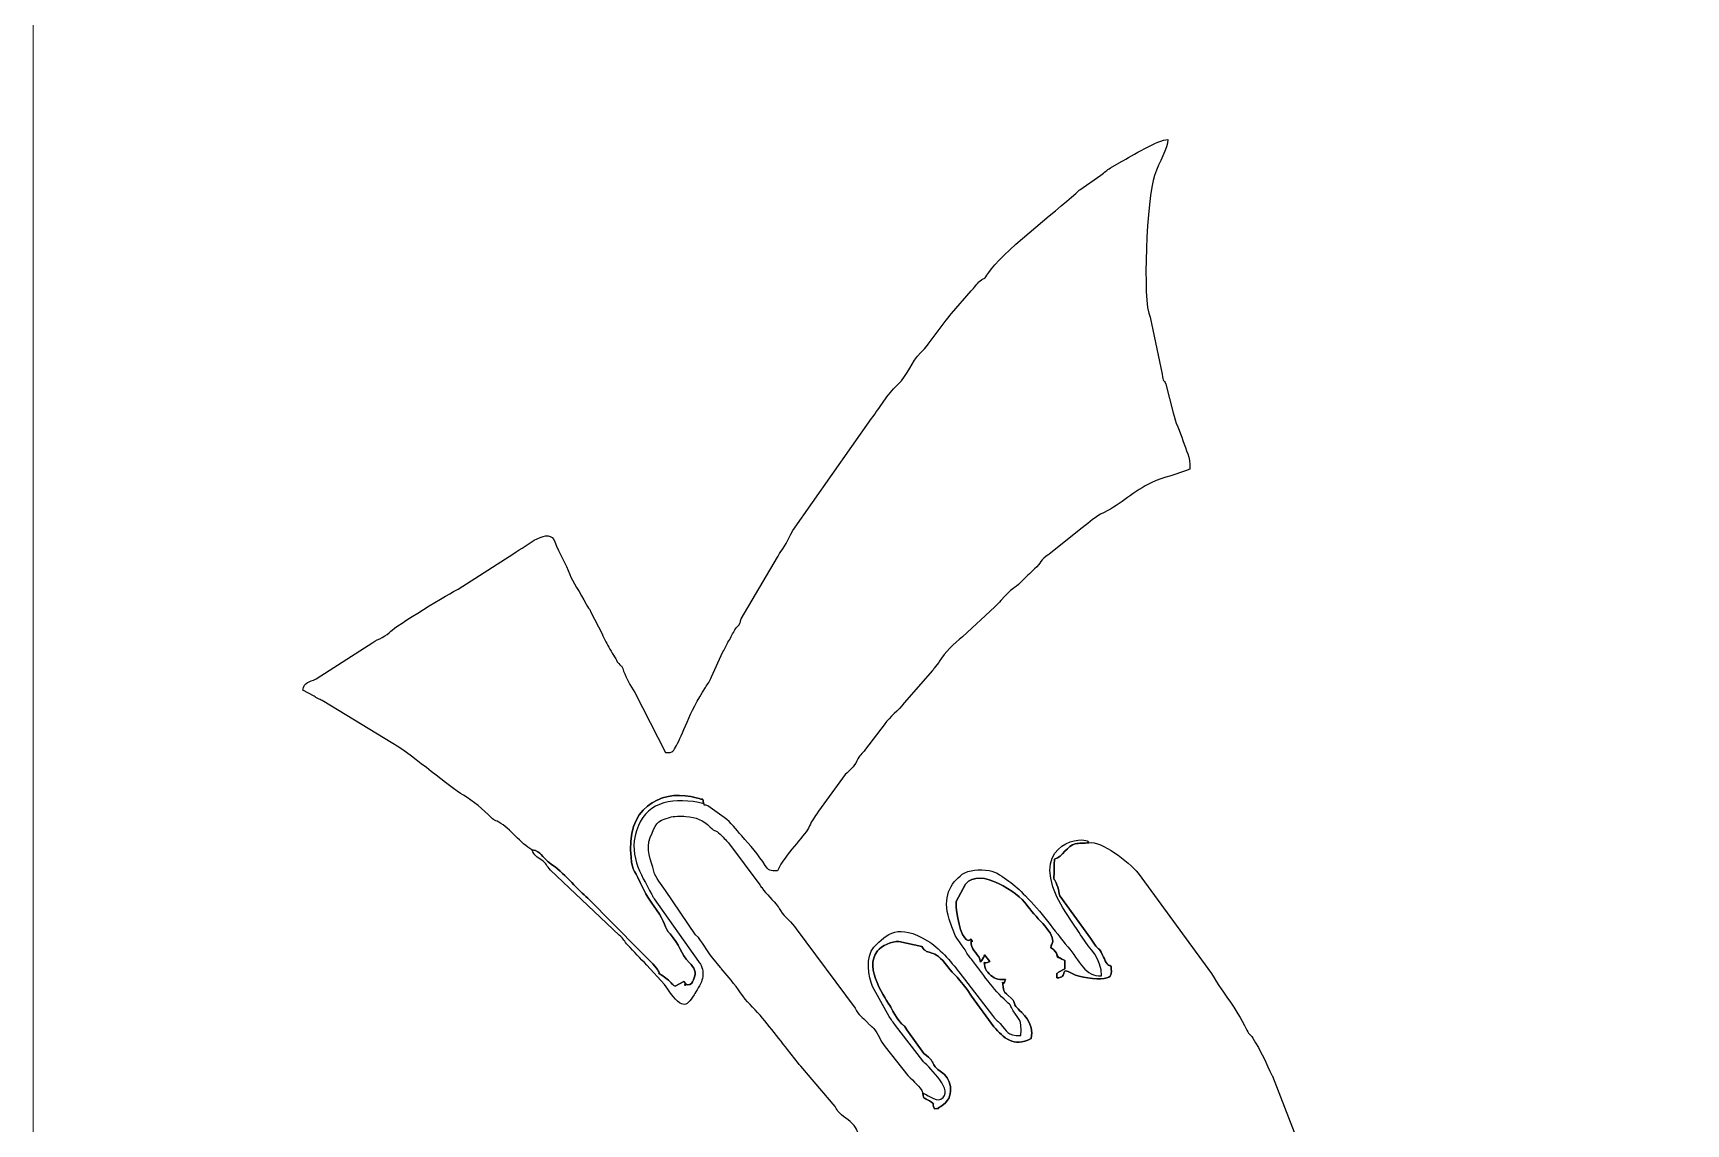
# Model space of a CAD drawing. Header units: millimetres. Extents: x -24 to 99, y -42 to 112.
# Drawn here: x -24.4 to -9.69, y -14.69 to -4.98 of the extents above; entities that cross this region are included whole.
import ezdxf

# ---------------------------------------------------------------- set-up
doc = ezdxf.new("R2010")
doc.units = ezdxf.units.MM
doc.header["$MEASUREMENT"] = 0
doc.layers.add('Layer 1', color=7, linetype='Continuous')

msp = doc.modelspace()

# ---------------------------------------------------------------- linework, layer by layer
at = {"layer": 'Layer 1', "color": 250, "lineweight": 18}
msp.add_open_spline([(-20.6486, 7.6901), (-20.6486, 7.6901), (21.6438, 7.6901), (21.6438, 7.6901), (23.7113, 7.6901), (25.3976, 6.0038), (25.3976, 3.9363), (25.3976, 3.9363), (25.3976, -38.3561), (25.3976, -38.3561), (25.3976, -40.4236), (23.7113, -42.1099), (21.6438, -42.1099), (21.6438, -42.1099), (-20.6486, -42.1099), (-20.6486, -42.1099), (-22.7161, -42.1099), (-24.4024, -40.4236), (-24.4024, -38.3561), (-24.4024, -38.3561), (-24.4024, 3.9363), (-24.4024, 3.9363), (-24.4024, 6.0038), (-22.7161, 7.6901), (-20.6486, 7.6901)], degree=3, knots=[0, 0, 0, 0, 0.125, 0.125, 0.125, 0.25, 0.25, 0.25, 0.375, 0.375, 0.375, 0.5, 0.5, 0.5, 0.625, 0.625, 0.625, 0.75, 0.75, 0.75, 0.875, 0.875, 0.875, 1, 1, 1, 1], dxfattribs=at)
at = {"layer": 'Layer 1', "color": 250}
for points, knots in [([(-19.9627, -12.2525), (-19.866, -12.2711), (-19.8984, -12.3039), (-19.7798, -12.3886), (-19.6573, -12.4761), (-19.5481, -12.6181), (-19.4661, -12.6825), (-19.4661, -12.6825), (-19.0044, -13.1489), (-19.0044, -13.1489), (-18.9626, -13.1946), (-18.8868, -13.2633), (-18.8559, -13.3047), (-18.7898, -13.3934), (-18.8918, -13.3095), (-18.7593, -13.4031), (-18.7237, -13.4282), (-18.7222, -13.4498), (-18.6892, -13.4674), (-18.6892, -13.4674), (-18.6092, -13.4258), (-18.6092, -13.4258), (-18.5538, -13.4796), (-18.6515, -13.4475), (-18.5773, -13.4536), (-18.5477, -13.456), (-18.535, -13.4351), (-18.524, -13.4102), (-18.4927, -13.3392), (-18.5168, -13.3045), (-18.5615, -13.2584), (-18.6432, -13.174), (-18.6458, -13.0921), (-18.7334, -13.0016), (-18.7845, -12.9488), (-18.7746, -12.8962), (-18.8528, -12.7881), (-18.9142, -12.7032), (-18.9532, -12.6488), (-18.998, -12.5437), (-19.0578, -12.4035), (-19.0755, -12.4604), (-19.084, -12.2525), (-19.1012, -11.8306), (-18.7527, -11.7131), (-18.5003, -11.7906), (-18.4197, -11.8154), (-18.4523, -11.7826), (-18.4315, -11.8431), (-18.4192, -11.873), (-18.4387, -11.8436), (-18.3979, -11.8602), (-18.3979, -11.8602), (-18.2509, -11.965), (-18.2509, -11.965), (-18.1894, -12.0117), (-18.1474, -12.0691), (-18.0949, -12.1292), (-18.0229, -12.2118), (-17.9444, -12.2992), (-17.8855, -12.3922), (-17.8578, -12.4359), (-17.8454, -12.4422), (-17.776, -12.4386), (-17.7069, -12.2858), (-17.5455, -12.1416), (-17.5016, -12.0599), (-17.4836, -12.0263), (-17.4876, -12.023), (-17.4625, -11.9849), (-17.438, -11.9474), (-17.4367, -11.9495), (-17.4131, -11.9094), (-17.4131, -11.9094), (-17.1736, -11.5825), (-17.1736, -11.5825), (-17.1302, -11.5418), (-17.0974, -11.5154), (-17.0711, -11.4617), (-17.0452, -11.4088), (-17.0295, -11.4032), (-16.995, -11.3582), (-16.995, -11.3582), (-16.8265, -11.1388), (-16.8265, -11.1388), (-16.7733, -11.0606), (-16.7031, -11.0178), (-16.6489, -10.9433), (-16.6489, -10.9433), (-16.397, -10.6559), (-16.397, -10.6559), (-16.3843, -10.6399), (-16.3867, -10.6399), (-16.3736, -10.6236), (-16.3736, -10.6236), (-16.342, -10.5849), (-16.342, -10.5849), (-16.3403, -10.5823), (-16.3384, -10.5787), (-16.3367, -10.5761), (-16.2847, -10.4934), (-16.206, -10.4178), (-16.1311, -10.3555), (-16.1311, -10.3555), (-15.8431, -10.0894), (-15.8431, -10.0894), (-15.8234, -10.0699), (-15.8054, -10.0538), (-15.7886, -10.0341), (-15.6809, -9.9089), (-15.6763, -9.938), (-15.6079, -9.8679), (-15.5649, -9.8239), (-15.5333, -9.7932), (-15.4887, -9.7521), (-15.4327, -9.7004), (-15.434, -9.6691), (-15.367, -9.6264), (-15.3644, -9.6248), (-15.361, -9.6227), (-15.3584, -9.621), (-15.3584, -9.621), (-15.0653, -9.3867), (-15.0653, -9.3867), (-14.9909, -9.3327), (-14.9581, -9.2913), (-14.8707, -9.2488), (-14.7151, -9.1732), (-14.6081, -9.0593), (-14.4466, -8.9832), (-14.3439, -8.9347), (-14.2096, -8.9086), (-14.1077, -8.8639), (-14.0986, -8.7471), (-14.1422, -8.7041), (-14.17, -8.6088), (-14.193, -8.5297), (-14.24, -8.4429), (-14.2544, -8.3621), (-14.2544, -8.3621), (-14.3207, -8.1066), (-14.3207, -8.1066), (-14.3398, -8.061), (-14.3475, -8.0942), (-14.3529, -8.0189), (-14.3529, -8.0189), (-14.4606, -7.5122), (-14.4606, -7.5122), (-14.5333, -7.3683), (-14.4887, -6.4455), (-14.422, -6.2489), (-14.3805, -6.1268), (-14.3034, -6.0087), (-14.3026, -5.9288), (-14.3886, -5.9304), (-14.6284, -6.0766), (-14.7161, -6.125), (-14.7161, -6.125), (-14.8119, -6.1822), (-14.8119, -6.1822), (-14.8494, -6.2025), (-14.8624, -6.2197), (-14.8997, -6.2457), (-14.8997, -6.2457), (-15.0876, -6.3757), (-15.0876, -6.3757), (-15.0897, -6.3775), (-15.0925, -6.3805), (-15.0945, -6.3823), (-15.0945, -6.3823), (-15.1154, -6.4025), (-15.1154, -6.4025), (-15.1175, -6.4044), (-15.1206, -6.4071), (-15.1227, -6.4091), (-15.2986, -6.5658), (-15.7974, -6.9547), (-15.897, -7.1132), (-15.9482, -7.1948), (-15.9159, -7.1421), (-15.9763, -7.1903), (-15.9958, -7.2059), (-16.0275, -7.2514), (-16.054, -7.2772), (-16.054, -7.2772), (-16.2272, -7.4778), (-16.2272, -7.4778), (-16.31, -7.5747), (-16.4167, -7.7436), (-16.5017, -7.8259), (-16.5923, -7.9136), (-16.6057, -8.016), (-16.7098, -8.1145), (-16.8027, -8.2023), (-16.8623, -8.3107), (-16.9392, -8.413), (-16.9392, -8.413), (-17.6402, -9.4102), (-17.6402, -9.4102), (-17.6947, -9.506), (-17.6838, -9.5111), (-17.7525, -9.6046), (-17.763, -9.6188), (-17.7697, -9.6345), (-17.778, -9.6476), (-17.778, -9.6476), (-18.0989, -10.1979), (-18.0989, -10.1979), (-18.111, -10.2282), (-18.1029, -10.222), (-18.1196, -10.2491), (-18.1319, -10.2689), (-18.1372, -10.2642), (-18.1557, -10.294), (-18.1752, -10.3253), (-18.1901, -10.3591), (-18.2097, -10.3919), (-18.2254, -10.4183), (-18.2173, -10.4048), (-18.2333, -10.4371), (-18.2473, -10.4653), (-18.2504, -10.4701), (-18.263, -10.4915), (-18.263, -10.4915), (-18.3642, -10.7128), (-18.3642, -10.7128), (-18.3792, -10.7533), (-18.3976, -10.7757), (-18.4189, -10.8081), (-18.5651, -11.0304), (-18.6207, -11.2362), (-18.677, -11.3249), (-18.7041, -11.3677), (-18.7026, -11.3916), (-18.7723, -11.3878), (-18.7723, -11.3878), (-19.0465, -10.8519), (-19.0465, -10.8519), (-19.0868, -10.7855), (-19.1238, -10.7291), (-19.1461, -10.6617), (-19.1698, -10.5902), (-19.1581, -10.6344), (-19.1903, -10.5956), (-19.2113, -10.5703), (-19.2106, -10.562), (-19.2269, -10.5348), (-19.2392, -10.5142), (-19.2545, -10.4904), (-19.2683, -10.4664), (-19.2935, -10.4224), (-19.3162, -10.38), (-19.3384, -10.3293), (-19.3384, -10.3293), (-19.4371, -10.1366), (-19.4371, -10.1366), (-19.4548, -10.0989), (-19.4616, -10.101), (-19.4785, -10.0674), (-19.5309, -9.9638), (-19.607, -9.8602), (-19.6265, -9.8018), (-19.6586, -9.7057), (-19.7209, -9.616), (-19.7574, -9.5123), (-19.8072, -9.3712), (-20.0048, -9.5427), (-20.1247, -9.6139), (-20.1247, -9.6139), (-20.6196, -9.9328), (-20.6196, -9.9328), (-20.679, -9.9578), (-21.1822, -10.2646), (-21.2184, -10.3074), (-21.2519, -10.347), (-21.3346, -10.379), (-21.3785, -10.4061), (-21.3785, -10.4061), (-21.8841, -10.7295), (-21.8841, -10.7295), (-21.9457, -10.7667), (-21.9863, -10.7519), (-22.0024, -10.833), (-22.0024, -10.833), (-21.9001, -10.8837), (-21.9001, -10.8837), (-21.8706, -10.9052), (-21.9101, -10.8822), (-21.8665, -10.9064), (-21.8518, -10.9146), (-21.8443, -10.9162), (-21.8297, -10.9246), (-21.8297, -10.9246), (-21.2015, -11.3057), (-21.2015, -11.3057), (-21, -11.4293), (-20.6972, -11.6934), (-20.5728, -11.7666), (-20.4814, -11.8205), (-20.3984, -11.8947), (-20.3248, -11.9644), (-20.2856, -12.0015), (-20.307, -11.98), (-20.2578, -12.0067), (-20.1536, -12.0632), (-20.0625, -12.1973), (-19.9627, -12.2525)], [0, 0, 0, 0, 0.0098039, 0.0098039, 0.0098039, 0.0196078, 0.0196078, 0.0196078, 0.0294118, 0.0294118, 0.0294118, 0.0392157, 0.0392157, 0.0392157, 0.0490196, 0.0490196, 0.0490196, 0.0588235, 0.0588235, 0.0588235, 0.0686275, 0.0686275, 0.0686275, 0.0784314, 0.0784314, 0.0784314, 0.0882353, 0.0882353, 0.0882353, 0.0980392, 0.0980392, 0.0980392, 0.1078431, 0.1078431, 0.1078431, 0.1176471, 0.1176471, 0.1176471, 0.127451, 0.127451, 0.127451, 0.1372549, 0.1372549, 0.1372549, 0.1470588, 0.1470588, 0.1470588, 0.1568627, 0.1568627, 0.1568627, 0.1666667, 0.1666667, 0.1666667, 0.1764706, 0.1764706, 0.1764706, 0.1862745, 0.1862745, 0.1862745, 0.1960784, 0.1960784, 0.1960784, 0.2058824, 0.2058824, 0.2058824, 0.2156863, 0.2156863, 0.2156863, 0.2254902, 0.2254902, 0.2254902, 0.2352941, 0.2352941, 0.2352941, 0.245098, 0.245098, 0.245098, 0.254902, 0.254902, 0.254902, 0.2647059, 0.2647059, 0.2647059, 0.2745098, 0.2745098, 0.2745098, 0.2843137, 0.2843137, 0.2843137, 0.2941176, 0.2941176, 0.2941176, 0.3039216, 0.3039216, 0.3039216, 0.3137255, 0.3137255, 0.3137255, 0.3235294, 0.3235294, 0.3235294, 0.3333333, 0.3333333, 0.3333333, 0.3431373, 0.3431373, 0.3431373, 0.3529412, 0.3529412, 0.3529412, 0.3627451, 0.3627451, 0.3627451, 0.372549, 0.372549, 0.372549, 0.3823529, 0.3823529, 0.3823529, 0.3921569, 0.3921569, 0.3921569, 0.4019608, 0.4019608, 0.4019608, 0.4117647, 0.4117647, 0.4117647, 0.4215686, 0.4215686, 0.4215686, 0.4313725, 0.4313725, 0.4313725, 0.4411765, 0.4411765, 0.4411765, 0.4509804, 0.4509804, 0.4509804, 0.4607843, 0.4607843, 0.4607843, 0.4705882, 0.4705882, 0.4705882, 0.4803922, 0.4803922, 0.4803922, 0.4901961, 0.4901961, 0.4901961, 0.5, 0.5, 0.5, 0.5098039, 0.5098039, 0.5098039, 0.5196078, 0.5196078, 0.5196078, 0.5294118, 0.5294118, 0.5294118, 0.5392157, 0.5392157, 0.5392157, 0.5490196, 0.5490196, 0.5490196, 0.5588235, 0.5588235, 0.5588235, 0.5686275, 0.5686275, 0.5686275, 0.5784314, 0.5784314, 0.5784314, 0.5882353, 0.5882353, 0.5882353, 0.5980392, 0.5980392, 0.5980392, 0.6078431, 0.6078431, 0.6078431, 0.6176471, 0.6176471, 0.6176471, 0.627451, 0.627451, 0.627451, 0.6372549, 0.6372549, 0.6372549, 0.6470588, 0.6470588, 0.6470588, 0.6568627, 0.6568627, 0.6568627, 0.6666667, 0.6666667, 0.6666667, 0.6764706, 0.6764706, 0.6764706, 0.6862745, 0.6862745, 0.6862745, 0.6960784, 0.6960784, 0.6960784, 0.7058824, 0.7058824, 0.7058824, 0.7156863, 0.7156863, 0.7156863, 0.7254902, 0.7254902, 0.7254902, 0.7352941, 0.7352941, 0.7352941, 0.745098, 0.745098, 0.745098, 0.754902, 0.754902, 0.754902, 0.7647059, 0.7647059, 0.7647059, 0.7745098, 0.7745098, 0.7745098, 0.7843137, 0.7843137, 0.7843137, 0.7941176, 0.7941176, 0.7941176, 0.8039216, 0.8039216, 0.8039216, 0.8137255, 0.8137255, 0.8137255, 0.8235294, 0.8235294, 0.8235294, 0.8333333, 0.8333333, 0.8333333, 0.8431373, 0.8431373, 0.8431373, 0.8529412, 0.8529412, 0.8529412, 0.8627451, 0.8627451, 0.8627451, 0.872549, 0.872549, 0.872549, 0.8823529, 0.8823529, 0.8823529, 0.8921569, 0.8921569, 0.8921569, 0.9019608, 0.9019608, 0.9019608, 0.9117647, 0.9117647, 0.9117647, 0.9215686, 0.9215686, 0.9215686, 0.9313725, 0.9313725, 0.9313725, 0.9411765, 0.9411765, 0.9411765, 0.9509804, 0.9509804, 0.9509804, 0.9607843, 0.9607843, 0.9607843, 0.9705882, 0.9705882, 0.9705882, 0.9803922, 0.9803922, 0.9803922, 0.9901961, 0.9901961, 0.9901961, 1, 1, 1, 1]), ([(-19.9627, -12.2525), (-19.9436, -12.3073), (-19.9134, -12.3177), (-19.8756, -12.3453), (-19.826, -12.3815), (-19.8366, -12.3922), (-19.7967, -12.4341), (-19.7967, -12.4341), (-19.1852, -13.0115), (-19.1852, -13.0115), (-19.1406, -13.0507), (-19.1442, -13.0647), (-19.1095, -13.1016), (-19.0558, -13.159), (-18.9967, -13.2196), (-18.9402, -13.2785), (-18.9402, -13.2785), (-18.7826, -13.4529), (-18.7826, -13.4529), (-18.6245, -13.6874), (-18.5894, -13.6562), (-18.5198, -13.5436), (-18.5015, -13.5139), (-18.4598, -13.4506), (-18.4491, -13.4139), (-18.436, -13.3686), (-18.4359, -13.3281), (-18.4562, -13.2841), (-18.4678, -13.2591), (-18.4693, -13.2609), (-18.4802, -13.2471), (-18.4802, -13.2471), (-18.8754, -12.688), (-18.8754, -12.688), (-18.887, -12.6713), (-18.8848, -12.673), (-18.8959, -12.6514), (-18.9949, -12.459), (-19.1201, -12.2929), (-19.0151, -12.0366), (-18.9281, -11.8241), (-18.6953, -11.7785), (-18.4315, -11.8431), (-18.4523, -11.7826), (-18.4197, -11.8154), (-18.5003, -11.7906), (-18.7527, -11.7131), (-19.1012, -11.8306), (-19.084, -12.2525), (-19.0755, -12.4604), (-19.0578, -12.4035), (-18.998, -12.5437), (-18.9532, -12.6488), (-18.9142, -12.7032), (-18.8528, -12.7881), (-18.7746, -12.8962), (-18.7845, -12.9488), (-18.7334, -13.0016), (-18.6458, -13.0921), (-18.6432, -13.174), (-18.5615, -13.2584), (-18.5168, -13.3045), (-18.4927, -13.3392), (-18.524, -13.4102), (-18.535, -13.4351), (-18.5477, -13.456), (-18.5773, -13.4536), (-18.6515, -13.4475), (-18.5538, -13.4796), (-18.6092, -13.4258), (-18.6092, -13.4258), (-18.6892, -13.4674), (-18.6892, -13.4674), (-18.7222, -13.4498), (-18.7237, -13.4282), (-18.7593, -13.4031), (-18.8918, -13.3095), (-18.7898, -13.3934), (-18.8559, -13.3047), (-18.8868, -13.2633), (-18.9626, -13.1946), (-19.0044, -13.1489), (-19.0044, -13.1489), (-19.4661, -12.6825), (-19.4661, -12.6825), (-19.5481, -12.6181), (-19.6573, -12.4761), (-19.7798, -12.3886), (-19.8984, -12.3039), (-19.866, -12.2711), (-19.9627, -12.2525)], [0, 0, 0, 0, 0.0333333, 0.0333333, 0.0333333, 0.0666667, 0.0666667, 0.0666667, 0.1, 0.1, 0.1, 0.1333333, 0.1333333, 0.1333333, 0.1666667, 0.1666667, 0.1666667, 0.2, 0.2, 0.2, 0.2333333, 0.2333333, 0.2333333, 0.2666667, 0.2666667, 0.2666667, 0.3, 0.3, 0.3, 0.3333333, 0.3333333, 0.3333333, 0.3666667, 0.3666667, 0.3666667, 0.4, 0.4, 0.4, 0.4333333, 0.4333333, 0.4333333, 0.4666667, 0.4666667, 0.4666667, 0.5, 0.5, 0.5, 0.5333333, 0.5333333, 0.5333333, 0.5666667, 0.5666667, 0.5666667, 0.6, 0.6, 0.6, 0.6333333, 0.6333333, 0.6333333, 0.6666667, 0.6666667, 0.6666667, 0.7, 0.7, 0.7, 0.7333333, 0.7333333, 0.7333333, 0.7666667, 0.7666667, 0.7666667, 0.8, 0.8, 0.8, 0.8333333, 0.8333333, 0.8333333, 0.8666667, 0.8666667, 0.8666667, 0.9, 0.9, 0.9, 0.9333333, 0.9333333, 0.9333333, 0.9666667, 0.9666667, 0.9666667, 1, 1, 1, 1]), ([(-15.0048, -12.1894), (-15.0536, -12.1989), (-15.0912, -12.191), (-15.128, -12.1985), (-15.198, -12.2127), (-15.2379, -12.3189), (-15.3129, -12.3355), (-15.3171, -12.6126), (-15.3261, -12.4487), (-15.2818, -12.5862), (-15.2735, -12.6122), (-15.2735, -12.6411), (-15.2674, -12.6562), (-15.2664, -12.6585), (-15.2646, -12.662), (-15.2634, -12.6641), (-15.2634, -12.6641), (-14.9919, -13.04), (-14.9919, -13.04), (-14.9008, -13.181), (-14.9251, -13.1015), (-14.8831, -13.1909), (-14.8736, -13.2111), (-14.863, -13.2395), (-14.8506, -13.2566), (-14.822, -13.296), (-14.8485, -13.2683), (-14.8075, -13.2903), (-14.8046, -13.364), (-14.7965, -13.3857), (-14.869, -13.3978), (-14.9369, -13.4091), (-15.0942, -13.3879), (-15.149, -13.3574), (-15.2832, -13.2831), (-15.1776, -13.3939), (-15.2905, -13.3921), (-15.2917, -13.3374), (-15.2956, -13.3601), (-15.2754, -13.3429), (-15.2754, -13.3429), (-15.2207, -13.3139), (-15.2207, -13.3139), (-15.2207, -13.3139), (-15.2201, -13.2385), (-15.2201, -13.2385), (-15.2278, -13.2338), (-15.2648, -13.2167), (-15.2664, -13.2155), (-15.321, -13.1755), (-15.254, -13.2457), (-15.2896, -13.1873), (-15.2952, -13.178), (-15.2844, -13.1875), (-15.3047, -13.1584), (-15.3047, -13.1584), (-15.3177, -13.1425), (-15.3177, -13.1425), (-15.3185, -13.1416), (-15.3416, -13.1257), (-15.3434, -13.1242), (-15.3399, -13.0684), (-15.3416, -13.1215), (-15.3348, -13.0966), (-15.3348, -13.0966), (-15.3279, -13.0687), (-15.3279, -13.0687), (-15.3209, -12.9763), (-15.4922, -12.8471), (-15.5636, -12.7378), (-15.6276, -12.64), (-15.9786, -12.4), (-16.1028, -12.5573), (-16.1028, -12.5573), (-16.1866, -12.7122), (-16.1866, -12.7122), (-16.1957, -12.7461), (-16.1663, -12.9705), (-16.111, -13.0378), (-16.0682, -13.0899), (-16.0609, -13.0271), (-16.0496, -13.0596), (-16.031, -13.1128), (-16.0636, -12.9925), (-16.0521, -13.0926), (-16.0447, -13.1576), (-15.9812, -13.1781), (-15.9699, -13.2539), (-15.9665, -13.2506), (-15.9634, -13.2458), (-15.9614, -13.2427), (-15.9614, -13.2427), (-15.9424, -13.2118), (-15.9424, -13.2118), (-15.9407, -13.2085), (-15.9374, -13.1919), (-15.9345, -13.1867), (-15.9345, -13.1867), (-15.8858, -13.2487), (-15.8858, -13.2487), (-15.9516, -13.2821), (-15.9407, -13.218), (-15.9307, -13.2947), (-15.9274, -13.3204), (-15.9084, -13.34), (-15.8918, -13.3565), (-15.8503, -13.3975), (-15.826, -13.4103), (-15.7492, -13.4072), (-15.7682, -13.4933), (-15.7828, -13.3694), (-15.7687, -13.4765), (-15.7626, -13.5226), (-15.7466, -13.5285), (-15.7236, -13.5491), (-15.6308, -13.6315), (-15.7033, -13.5987), (-15.6365, -13.6699), (-15.6122, -13.6957), (-15.4829, -13.7929), (-15.5204, -13.9341), (-15.6791, -14.0115), (-15.7631, -13.9285), (-15.8511, -13.8294), (-15.8511, -13.8294), (-16.0497, -13.5551), (-16.0497, -13.5551), (-16.1648, -13.3834), (-16.2075, -13.3672), (-16.2598, -13.296), (-16.3944, -13.1128), (-16.4336, -13.209), (-16.4928, -13.1147), (-16.4928, -13.1147), (-16.6971, -13.0706), (-16.6971, -13.0706), (-16.7554, -13.0631), (-16.8502, -13.1071), (-16.8881, -13.1532), (-17.0152, -13.3078), (-16.8074, -13.5849), (-16.7695, -13.6533), (-16.6553, -13.8596), (-16.673, -13.7731), (-16.6265, -13.8554), (-16.6265, -13.8554), (-16.474, -14.065), (-16.474, -14.065), (-16.3359, -14.1747), (-16.451, -14.1355), (-16.3051, -14.242), (-16.2304, -14.2965), (-16.19, -14.46), (-16.3229, -14.5367), (-16.3715, -14.5647), (-16.314, -14.551), (-16.3784, -14.5584), (-16.4114, -14.4974), (-16.3606, -14.5274), (-16.424, -14.4882), (-16.4793, -14.4541), (-16.4726, -14.4831), (-16.4826, -14.42), (-16.5091, -14.3554), (-16.5611, -14.3207), (-16.6158, -14.2609), (-16.6158, -14.2609), (-16.818, -14.0071), (-16.818, -14.0071), (-16.8635, -13.9558), (-16.8783, -13.8908), (-16.9197, -13.8451), (-16.956, -13.8051), (-16.9147, -13.8492), (-16.9399, -13.825), (-16.9399, -13.825), (-16.9686, -13.798), (-16.9686, -13.798), (-16.9707, -13.7959), (-16.9734, -13.7928), (-16.9755, -13.7907), (-17.0263, -13.7373), (-17.052, -13.7299), (-17.0851, -13.6637), (-17.0851, -13.6637), (-17.61, -12.9566), (-17.61, -12.9566), (-17.647, -12.8958), (-17.713, -12.8541), (-17.7505, -12.7945), (-17.7527, -12.7909), (-17.7585, -12.78), (-17.7608, -12.7765), (-17.7624, -12.7738), (-17.7645, -12.7703), (-17.7662, -12.7677), (-17.7678, -12.7652), (-17.7702, -12.7618), (-17.7719, -12.7594), (-17.8167, -12.696), (-17.8743, -12.6527), (-17.9178, -12.5896), (-17.9195, -12.5872), (-17.9345, -12.5651), (-17.9349, -12.5645), (-17.9349, -12.5645), (-18.2131, -12.1915), (-18.2131, -12.1915), (-18.2349, -12.1677), (-18.2657, -12.1338), (-18.2871, -12.1131), (-18.3286, -12.0729), (-18.3308, -12.096), (-18.3759, -12.0501), (-18.4381, -11.9869), (-18.5013, -11.9636), (-18.5921, -11.9556), (-18.64, -11.9514), (-18.6968, -11.9526), (-18.7393, -11.9639), (-18.8555, -11.9947), (-18.8627, -12.0298), (-18.9093, -12.1432), (-18.9515, -12.2461), (-18.9014, -12.3466), (-18.8773, -12.444), (-18.8633, -12.5007), (-18.8065, -12.5632), (-18.7742, -12.6144), (-18.7742, -12.6144), (-18.5053, -13.0088), (-18.5053, -13.0088), (-18.4358, -13.076), (-18.4164, -13.1406), (-18.3529, -13.2175), (-18.3529, -13.2175), (-18.2835, -13.3007), (-18.2835, -13.3007), (-18.2818, -13.3031), (-18.2795, -13.3064), (-18.2778, -13.3088), (-18.2778, -13.3088), (-18.1906, -13.4146), (-18.1906, -13.4146), (-18.1276, -13.4873), (-18.082, -13.5687), (-18.0204, -13.6311), (-17.9022, -13.751), (-17.7881, -13.902), (-17.687, -14.0318), (-17.687, -14.0318), (-17.591, -14.1567), (-17.591, -14.1567), (-17.5883, -14.1596), (-17.58, -14.1678), (-17.5773, -14.1709), (-17.5754, -14.1731), (-17.5726, -14.1761), (-17.5706, -14.1784), (-17.5706, -14.1784), (-17.2647, -14.5372), (-17.2647, -14.5372), (-17.2447, -14.5661), (-17.2509, -14.5702), (-17.2261, -14.595), (-17.1809, -14.6403), (-17.1129, -14.6729), (-17.083, -14.7256), (-17.0564, -14.7725), (-17.0815, -14.7425), (-17.0457, -14.7874), (-17.0312, -14.8056), (-17.0184, -14.8219), (-17.0026, -14.8411), (-17.0026, -14.8411), (-16.6791, -15.2659), (-16.6791, -15.2659), (-16.6332, -15.3117), (-16.6172, -15.3873), (-16.5787, -15.4422), (-16.5626, -15.4651), (-16.5733, -15.4381), (-16.5619, -15.4687), (-16.5482, -15.5054), (-16.5537, -15.4786), (-16.5537, -15.5235), (-16.6517, -15.521), (-16.8259, -15.4443), (-16.9158, -15.4026), (-17.0464, -15.3421), (-17.2199, -15.2037), (-17.416, -15.2006), (-17.5682, -15.1982), (-17.646, -15.247), (-17.7411, -15.344), (-17.7808, -15.3846), (-17.8166, -15.5798), (-17.6969, -15.7016), (-17.6739, -15.725), (-17.6646, -15.7332), (-17.639, -15.7542), (-17.639, -15.7542), (-17.3689, -15.9523), (-17.3689, -15.9523), (-17.3683, -15.9525), (-17.3321, -15.9691), (-17.33, -15.9703), (-17.3272, -15.972), (-17.3238, -15.9742), (-17.3211, -15.976), (-17.1733, -16.0756), (-17.2152, -16.0304), (-17.0909, -16.0907), (-17.0909, -16.0907), (-16.8983, -16.1901), (-16.8983, -16.1901), (-16.7288, -16.3123), (-16.8257, -16.2433), (-16.6614, -16.3236), (-16.6614, -16.3236), (-15.9247, -16.7644), (-15.9247, -16.7644), (-15.8806, -16.7948), (-15.8225, -16.8225), (-15.7726, -16.8462), (-15.6568, -16.9012), (-15.5794, -16.9697), (-15.4809, -17.0409), (-15.4523, -17.0615), (-15.4744, -17.0456), (-15.4479, -17.0623), (-15.43, -17.0735), (-15.4308, -17.073), (-15.4137, -17.0843), (-15.3874, -17.1015), (-15.3654, -17.1181), (-15.3256, -17.1179), (-15.2688, -17.1177), (-15.2321, -17.0561), (-15.189, -17.0246), (-15.1349, -16.9851), (-15.1086, -16.9464), (-15.0625, -16.9167), (-15.0583, -16.914), (-15.0295, -16.8967), (-15.0281, -16.8956), (-14.9223, -16.8096), (-15.0432, -16.8806), (-14.9206, -16.8212), (-14.8857, -16.8042), (-14.8299, -16.746), (-14.7885, -16.7187), (-14.7885, -16.7187), (-14.0665, -16.1411), (-14.0665, -16.1411), (-13.971, -16.0629), (-13.819, -15.9549), (-13.7381, -15.8754), (-13.6605, -15.7992), (-13.4887, -15.7022), (-13.3995, -15.6191), (-13.293, -15.5197), (-13.1738, -15.4554), (-13.0681, -15.3546), (-12.9958, -15.2856), (-13.02, -15.1942), (-13.0525, -15.096), (-13.0525, -15.096), (-13.3729, -14.2677), (-13.3729, -14.2677), (-13.3745, -14.2646), (-13.3762, -14.2611), (-13.3776, -14.258), (-13.4187, -14.169), (-13.4784, -14.0357), (-13.5467, -13.93), (-13.5764, -13.8841), (-13.5735, -13.911), (-13.6001, -13.8577), (-13.7144, -13.6286), (-13.7879, -13.5701), (-13.9139, -13.3545), (-13.9139, -13.3545), (-14.5672, -12.4603), (-14.5672, -12.4603), (-14.6538, -12.3564), (-14.893, -12.1715), (-15.0048, -12.1894)], [0, 0, 0, 0, 0.0077519, 0.0077519, 0.0077519, 0.0155039, 0.0155039, 0.0155039, 0.0232558, 0.0232558, 0.0232558, 0.0310078, 0.0310078, 0.0310078, 0.0387597, 0.0387597, 0.0387597, 0.0465116, 0.0465116, 0.0465116, 0.0542636, 0.0542636, 0.0542636, 0.0620155, 0.0620155, 0.0620155, 0.0697674, 0.0697674, 0.0697674, 0.0775194, 0.0775194, 0.0775194, 0.0852713, 0.0852713, 0.0852713, 0.0930233, 0.0930233, 0.0930233, 0.1007752, 0.1007752, 0.1007752, 0.1085271, 0.1085271, 0.1085271, 0.1162791, 0.1162791, 0.1162791, 0.124031, 0.124031, 0.124031, 0.1317829, 0.1317829, 0.1317829, 0.1395349, 0.1395349, 0.1395349, 0.1472868, 0.1472868, 0.1472868, 0.1550388, 0.1550388, 0.1550388, 0.1627907, 0.1627907, 0.1627907, 0.1705426, 0.1705426, 0.1705426, 0.1782946, 0.1782946, 0.1782946, 0.1860465, 0.1860465, 0.1860465, 0.1937984, 0.1937984, 0.1937984, 0.2015504, 0.2015504, 0.2015504, 0.2093023, 0.2093023, 0.2093023, 0.2170543, 0.2170543, 0.2170543, 0.2248062, 0.2248062, 0.2248062, 0.2325581, 0.2325581, 0.2325581, 0.2403101, 0.2403101, 0.2403101, 0.248062, 0.248062, 0.248062, 0.255814, 0.255814, 0.255814, 0.2635659, 0.2635659, 0.2635659, 0.2713178, 0.2713178, 0.2713178, 0.2790698, 0.2790698, 0.2790698, 0.2868217, 0.2868217, 0.2868217, 0.2945736, 0.2945736, 0.2945736, 0.3023256, 0.3023256, 0.3023256, 0.3100775, 0.3100775, 0.3100775, 0.3178295, 0.3178295, 0.3178295, 0.3255814, 0.3255814, 0.3255814, 0.3333333, 0.3333333, 0.3333333, 0.3410853, 0.3410853, 0.3410853, 0.3488372, 0.3488372, 0.3488372, 0.3565891, 0.3565891, 0.3565891, 0.3643411, 0.3643411, 0.3643411, 0.372093, 0.372093, 0.372093, 0.379845, 0.379845, 0.379845, 0.3875969, 0.3875969, 0.3875969, 0.3953488, 0.3953488, 0.3953488, 0.4031008, 0.4031008, 0.4031008, 0.4108527, 0.4108527, 0.4108527, 0.4186047, 0.4186047, 0.4186047, 0.4263566, 0.4263566, 0.4263566, 0.4341085, 0.4341085, 0.4341085, 0.4418605, 0.4418605, 0.4418605, 0.4496124, 0.4496124, 0.4496124, 0.4573643, 0.4573643, 0.4573643, 0.4651163, 0.4651163, 0.4651163, 0.4728682, 0.4728682, 0.4728682, 0.4806202, 0.4806202, 0.4806202, 0.4883721, 0.4883721, 0.4883721, 0.496124, 0.496124, 0.496124, 0.503876, 0.503876, 0.503876, 0.5116279, 0.5116279, 0.5116279, 0.5193798, 0.5193798, 0.5193798, 0.5271318, 0.5271318, 0.5271318, 0.5348837, 0.5348837, 0.5348837, 0.5426357, 0.5426357, 0.5426357, 0.5503876, 0.5503876, 0.5503876, 0.5581395, 0.5581395, 0.5581395, 0.5658915, 0.5658915, 0.5658915, 0.5736434, 0.5736434, 0.5736434, 0.5813953, 0.5813953, 0.5813953, 0.5891473, 0.5891473, 0.5891473, 0.5968992, 0.5968992, 0.5968992, 0.6046512, 0.6046512, 0.6046512, 0.6124031, 0.6124031, 0.6124031, 0.620155, 0.620155, 0.620155, 0.627907, 0.627907, 0.627907, 0.6356589, 0.6356589, 0.6356589, 0.6434109, 0.6434109, 0.6434109, 0.6511628, 0.6511628, 0.6511628, 0.6589147, 0.6589147, 0.6589147, 0.6666667, 0.6666667, 0.6666667, 0.6744186, 0.6744186, 0.6744186, 0.6821705, 0.6821705, 0.6821705, 0.6899225, 0.6899225, 0.6899225, 0.6976744, 0.6976744, 0.6976744, 0.7054264, 0.7054264, 0.7054264, 0.7131783, 0.7131783, 0.7131783, 0.7209302, 0.7209302, 0.7209302, 0.7286822, 0.7286822, 0.7286822, 0.7364341, 0.7364341, 0.7364341, 0.744186, 0.744186, 0.744186, 0.751938, 0.751938, 0.751938, 0.7596899, 0.7596899, 0.7596899, 0.7674419, 0.7674419, 0.7674419, 0.7751938, 0.7751938, 0.7751938, 0.7829457, 0.7829457, 0.7829457, 0.7906977, 0.7906977, 0.7906977, 0.7984496, 0.7984496, 0.7984496, 0.8062016, 0.8062016, 0.8062016, 0.8139535, 0.8139535, 0.8139535, 0.8217054, 0.8217054, 0.8217054, 0.8294574, 0.8294574, 0.8294574, 0.8372093, 0.8372093, 0.8372093, 0.8449612, 0.8449612, 0.8449612, 0.8527132, 0.8527132, 0.8527132, 0.8604651, 0.8604651, 0.8604651, 0.8682171, 0.8682171, 0.8682171, 0.875969, 0.875969, 0.875969, 0.8837209, 0.8837209, 0.8837209, 0.8914729, 0.8914729, 0.8914729, 0.8992248, 0.8992248, 0.8992248, 0.9069767, 0.9069767, 0.9069767, 0.9147287, 0.9147287, 0.9147287, 0.9224806, 0.9224806, 0.9224806, 0.9302326, 0.9302326, 0.9302326, 0.9379845, 0.9379845, 0.9379845, 0.9457364, 0.9457364, 0.9457364, 0.9534884, 0.9534884, 0.9534884, 0.9612403, 0.9612403, 0.9612403, 0.9689922, 0.9689922, 0.9689922, 0.9767442, 0.9767442, 0.9767442, 0.9844961, 0.9844961, 0.9844961, 0.9922481, 0.9922481, 0.9922481, 1, 1, 1, 1]), ([(-16.4826, -14.42), (-16.4726, -14.4831), (-16.4793, -14.4541), (-16.424, -14.4882), (-16.3606, -14.5274), (-16.4114, -14.4974), (-16.3784, -14.5584), (-16.314, -14.551), (-16.3715, -14.5647), (-16.3229, -14.5367), (-16.19, -14.46), (-16.2304, -14.2965), (-16.3051, -14.242), (-16.451, -14.1355), (-16.3359, -14.1747), (-16.474, -14.065), (-16.474, -14.065), (-16.6265, -13.8554), (-16.6265, -13.8554), (-16.673, -13.7731), (-16.6553, -13.8596), (-16.7695, -13.6533), (-16.8074, -13.5849), (-17.0152, -13.3078), (-16.8881, -13.1532), (-16.8502, -13.1071), (-16.7554, -13.0631), (-16.6971, -13.0706), (-16.6971, -13.0706), (-16.4928, -13.1147), (-16.4928, -13.1147), (-16.4336, -13.209), (-16.3944, -13.1128), (-16.2598, -13.296), (-16.2075, -13.3672), (-16.1648, -13.3834), (-16.0497, -13.5551), (-16.0497, -13.5551), (-15.8511, -13.8294), (-15.8511, -13.8294), (-15.7631, -13.9285), (-15.6791, -14.0115), (-15.5204, -13.9341), (-15.4829, -13.7929), (-15.6122, -13.6957), (-15.6365, -13.6699), (-15.7033, -13.5987), (-15.6308, -13.6315), (-15.7236, -13.5491), (-15.7466, -13.5285), (-15.7626, -13.5226), (-15.7687, -13.4765), (-15.7828, -13.3694), (-15.7682, -13.4933), (-15.7492, -13.4072), (-15.826, -13.4103), (-15.8503, -13.3975), (-15.8918, -13.3565), (-15.9084, -13.34), (-15.9274, -13.3204), (-15.9307, -13.2947), (-15.9407, -13.218), (-15.9516, -13.2821), (-15.8858, -13.2487), (-15.8858, -13.2487), (-15.9345, -13.1867), (-15.9345, -13.1867), (-15.9374, -13.1919), (-15.9407, -13.2085), (-15.9424, -13.2118), (-15.9424, -13.2118), (-15.9614, -13.2427), (-15.9614, -13.2427), (-15.9634, -13.2458), (-15.9665, -13.2506), (-15.9699, -13.2539), (-15.9812, -13.1781), (-16.0447, -13.1576), (-16.0521, -13.0926), (-16.0636, -12.9925), (-16.031, -13.1128), (-16.0496, -13.0596), (-16.0609, -13.0271), (-16.0682, -13.0899), (-16.111, -13.0378), (-16.1663, -12.9705), (-16.1957, -12.7461), (-16.1866, -12.7122), (-16.1866, -12.7122), (-16.1028, -12.5573), (-16.1028, -12.5573), (-15.9786, -12.4), (-15.6276, -12.64), (-15.5636, -12.7378), (-15.4922, -12.8471), (-15.3209, -12.9763), (-15.3279, -13.0687), (-15.3279, -13.0687), (-15.3348, -13.0966), (-15.3348, -13.0966), (-15.3416, -13.1215), (-15.3399, -13.0684), (-15.3434, -13.1242), (-15.3416, -13.1257), (-15.3185, -13.1416), (-15.3177, -13.1425), (-15.3177, -13.1425), (-15.3047, -13.1584), (-15.3047, -13.1584), (-15.2844, -13.1875), (-15.2952, -13.178), (-15.2896, -13.1873), (-15.254, -13.2457), (-15.321, -13.1755), (-15.2664, -13.2155), (-15.2648, -13.2167), (-15.2278, -13.2338), (-15.2201, -13.2385), (-15.2201, -13.2385), (-15.2207, -13.3139), (-15.2207, -13.3139), (-15.2207, -13.3139), (-15.2754, -13.3429), (-15.2754, -13.3429), (-15.2956, -13.3601), (-15.2917, -13.3374), (-15.2905, -13.3921), (-15.1776, -13.3939), (-15.2832, -13.2831), (-15.149, -13.3574), (-15.0942, -13.3879), (-14.9369, -13.4091), (-14.869, -13.3978), (-14.7965, -13.3857), (-14.8046, -13.364), (-14.8075, -13.2903), (-14.8485, -13.2683), (-14.822, -13.296), (-14.8506, -13.2566), (-14.863, -13.2395), (-14.8736, -13.2111), (-14.8831, -13.1909), (-14.9251, -13.1015), (-14.9008, -13.181), (-14.9919, -13.04), (-14.9919, -13.04), (-15.2634, -12.6641), (-15.2634, -12.6641), (-15.2646, -12.662), (-15.2664, -12.6585), (-15.2674, -12.6562), (-15.2735, -12.6411), (-15.2735, -12.6122), (-15.2818, -12.5862), (-15.3261, -12.4487), (-15.3171, -12.6126), (-15.3129, -12.3355), (-15.2379, -12.3189), (-15.198, -12.2127), (-15.128, -12.1985), (-15.0912, -12.191), (-15.0536, -12.1989), (-15.0048, -12.1894), (-15.0291, -12.1685), (-14.9892, -12.1807), (-15.0505, -12.1675), (-15.152, -12.1456), (-15.601, -12.2625), (-15.1655, -12.8797), (-15.1325, -12.9265), (-15.1031, -12.9754), (-15.0665, -13.0309), (-14.9985, -13.1339), (-14.8923, -13.2197), (-14.8933, -13.3752), (-15.036, -13.3886), (-15.0919, -13.2367), (-15.1937, -13.1157), (-15.3102, -12.9771), (-15.4348, -12.7969), (-15.5703, -12.6623), (-15.6208, -12.6121), (-15.6707, -12.5639), (-15.7177, -12.5323), (-15.7731, -12.495), (-15.8265, -12.4467), (-15.8938, -12.4379), (-15.9813, -12.4264), (-16.0749, -12.4283), (-16.1329, -12.4712), (-16.2375, -12.5487), (-16.3119, -12.6784), (-16.2492, -12.871), (-16.1819, -13.0779), (-16.1815, -13.023), (-16.1074, -13.1446), (-16.0788, -13.1916), (-16.0799, -13.1904), (-16.0514, -13.2264), (-15.9492, -13.3559), (-15.8623, -13.492), (-15.7379, -13.6042), (-15.6912, -13.6464), (-15.7115, -13.6309), (-15.6792, -13.6855), (-15.6227, -13.7809), (-15.6033, -13.7447), (-15.61, -13.9061), (-15.7385, -13.9085), (-15.732, -13.8697), (-15.7958, -13.8007), (-15.8236, -13.7707), (-15.8366, -13.7653), (-15.8628, -13.7276), (-15.8628, -13.7276), (-16.1644, -13.3399), (-16.1644, -13.3399), (-16.2287, -13.2499), (-16.3458, -13.1192), (-16.4407, -13.0627), (-16.7037, -12.9063), (-16.8005, -12.9962), (-16.9202, -13.121), (-16.9977, -13.2019), (-16.9653, -13.3893), (-16.932, -13.4704), (-16.932, -13.4704), (-16.7834, -13.7369), (-16.7834, -13.7369), (-16.7648, -13.7646), (-16.747, -13.7894), (-16.726, -13.818), (-16.726, -13.818), (-16.4842, -14.1303), (-16.4842, -14.1303), (-16.4544, -14.1703), (-16.2185, -14.3727), (-16.3035, -14.4575), (-16.3531, -14.5187), (-16.4218, -14.4379), (-16.4826, -14.42)], [0, 0, 0, 0, 0.0125, 0.0125, 0.0125, 0.025, 0.025, 0.025, 0.0375, 0.0375, 0.0375, 0.05, 0.05, 0.05, 0.0625, 0.0625, 0.0625, 0.075, 0.075, 0.075, 0.0875, 0.0875, 0.0875, 0.1, 0.1, 0.1, 0.1125, 0.1125, 0.1125, 0.125, 0.125, 0.125, 0.1375, 0.1375, 0.1375, 0.15, 0.15, 0.15, 0.1625, 0.1625, 0.1625, 0.175, 0.175, 0.175, 0.1875, 0.1875, 0.1875, 0.2, 0.2, 0.2, 0.2125, 0.2125, 0.2125, 0.225, 0.225, 0.225, 0.2375, 0.2375, 0.2375, 0.25, 0.25, 0.25, 0.2625, 0.2625, 0.2625, 0.275, 0.275, 0.275, 0.2875, 0.2875, 0.2875, 0.3, 0.3, 0.3, 0.3125, 0.3125, 0.3125, 0.325, 0.325, 0.325, 0.3375, 0.3375, 0.3375, 0.35, 0.35, 0.35, 0.3625, 0.3625, 0.3625, 0.375, 0.375, 0.375, 0.3875, 0.3875, 0.3875, 0.4, 0.4, 0.4, 0.4125, 0.4125, 0.4125, 0.425, 0.425, 0.425, 0.4375, 0.4375, 0.4375, 0.45, 0.45, 0.45, 0.4625, 0.4625, 0.4625, 0.475, 0.475, 0.475, 0.4875, 0.4875, 0.4875, 0.5, 0.5, 0.5, 0.5125, 0.5125, 0.5125, 0.525, 0.525, 0.525, 0.5375, 0.5375, 0.5375, 0.55, 0.55, 0.55, 0.5625, 0.5625, 0.5625, 0.575, 0.575, 0.575, 0.5875, 0.5875, 0.5875, 0.6, 0.6, 0.6, 0.6125, 0.6125, 0.6125, 0.625, 0.625, 0.625, 0.6375, 0.6375, 0.6375, 0.65, 0.65, 0.65, 0.6625, 0.6625, 0.6625, 0.675, 0.675, 0.675, 0.6875, 0.6875, 0.6875, 0.7, 0.7, 0.7, 0.7125, 0.7125, 0.7125, 0.725, 0.725, 0.725, 0.7375, 0.7375, 0.7375, 0.75, 0.75, 0.75, 0.7625, 0.7625, 0.7625, 0.775, 0.775, 0.775, 0.7875, 0.7875, 0.7875, 0.8, 0.8, 0.8, 0.8125, 0.8125, 0.8125, 0.825, 0.825, 0.825, 0.8375, 0.8375, 0.8375, 0.85, 0.85, 0.85, 0.8625, 0.8625, 0.8625, 0.875, 0.875, 0.875, 0.8875, 0.8875, 0.8875, 0.9, 0.9, 0.9, 0.9125, 0.9125, 0.9125, 0.925, 0.925, 0.925, 0.9375, 0.9375, 0.9375, 0.95, 0.95, 0.95, 0.9625, 0.9625, 0.9625, 0.975, 0.975, 0.975, 0.9875, 0.9875, 0.9875, 1, 1, 1, 1])]:
    msp.add_open_spline(points, degree=3, knots=knots, dxfattribs=at)

doc.saveas('drawing.dxf')
